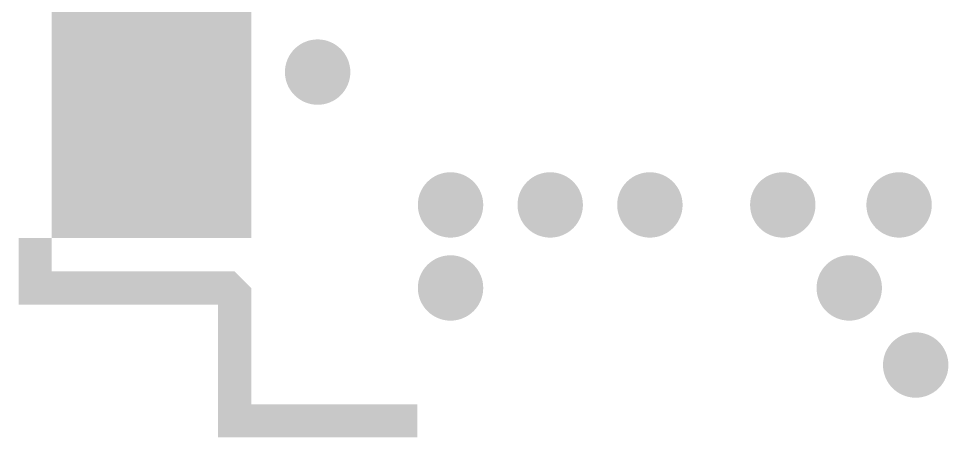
# Model space of a CAD drawing. Extents: x 0 to 395, y 0 to 270.
# Drawn here: x 22.86 to 58.4, y 97.16 to 113.17 of the extents above; entities that cross this region are included whole.
import ezdxf

# ---------------------------------------------------------------- set-up
doc = ezdxf.new("R2010")
doc.units = 0
doc.header["$LTSCALE"] = 0.3
doc.layers.add('RESIST', color=1, linetype='CONTINUOUS')

msp = doc.modelspace()

# ---------------------------------------------------------------- linework, layer by layer
at = {"layer": 'RESIST'}
for points, const_width in [([(27.94, 145.415), (27.94, 104.775)], 7.62), ([(38.1, 97.79), (31.115, 97.79), (31.115, 102.607), (30.852, 102.87), (23.495, 102.87), (23.495, 104.775)], 1.27)]:
    msp.add_lwpolyline(points, dxfattribs=dict(at, const_width=const_width))
at = {"layer": 'RESIST', "const_width": 1.25}
for points in [[(33.665, 111.125, 1), (34.915, 111.125, 1)], [(38.745, 106.045, 1), (39.995, 106.045, 1)], [(42.555, 106.045, 1), (43.805, 106.045, 1)], [(46.365, 106.045, 1), (47.615, 106.045, 1)], [(51.445, 106.045, 1), (52.695, 106.045, 1)], [(55.89, 106.045, 1), (57.14, 106.045, 1)], [(38.745, 102.87, 1), (39.995, 102.87, 1)], [(53.985, 102.87, 1), (55.235, 102.87, 1)], [(56.525, 99.923, 1), (57.775, 99.923, 1)]]:
    msp.add_lwpolyline(points, format="xyb", close=True, dxfattribs=at)

doc.saveas('drawing.dxf')
